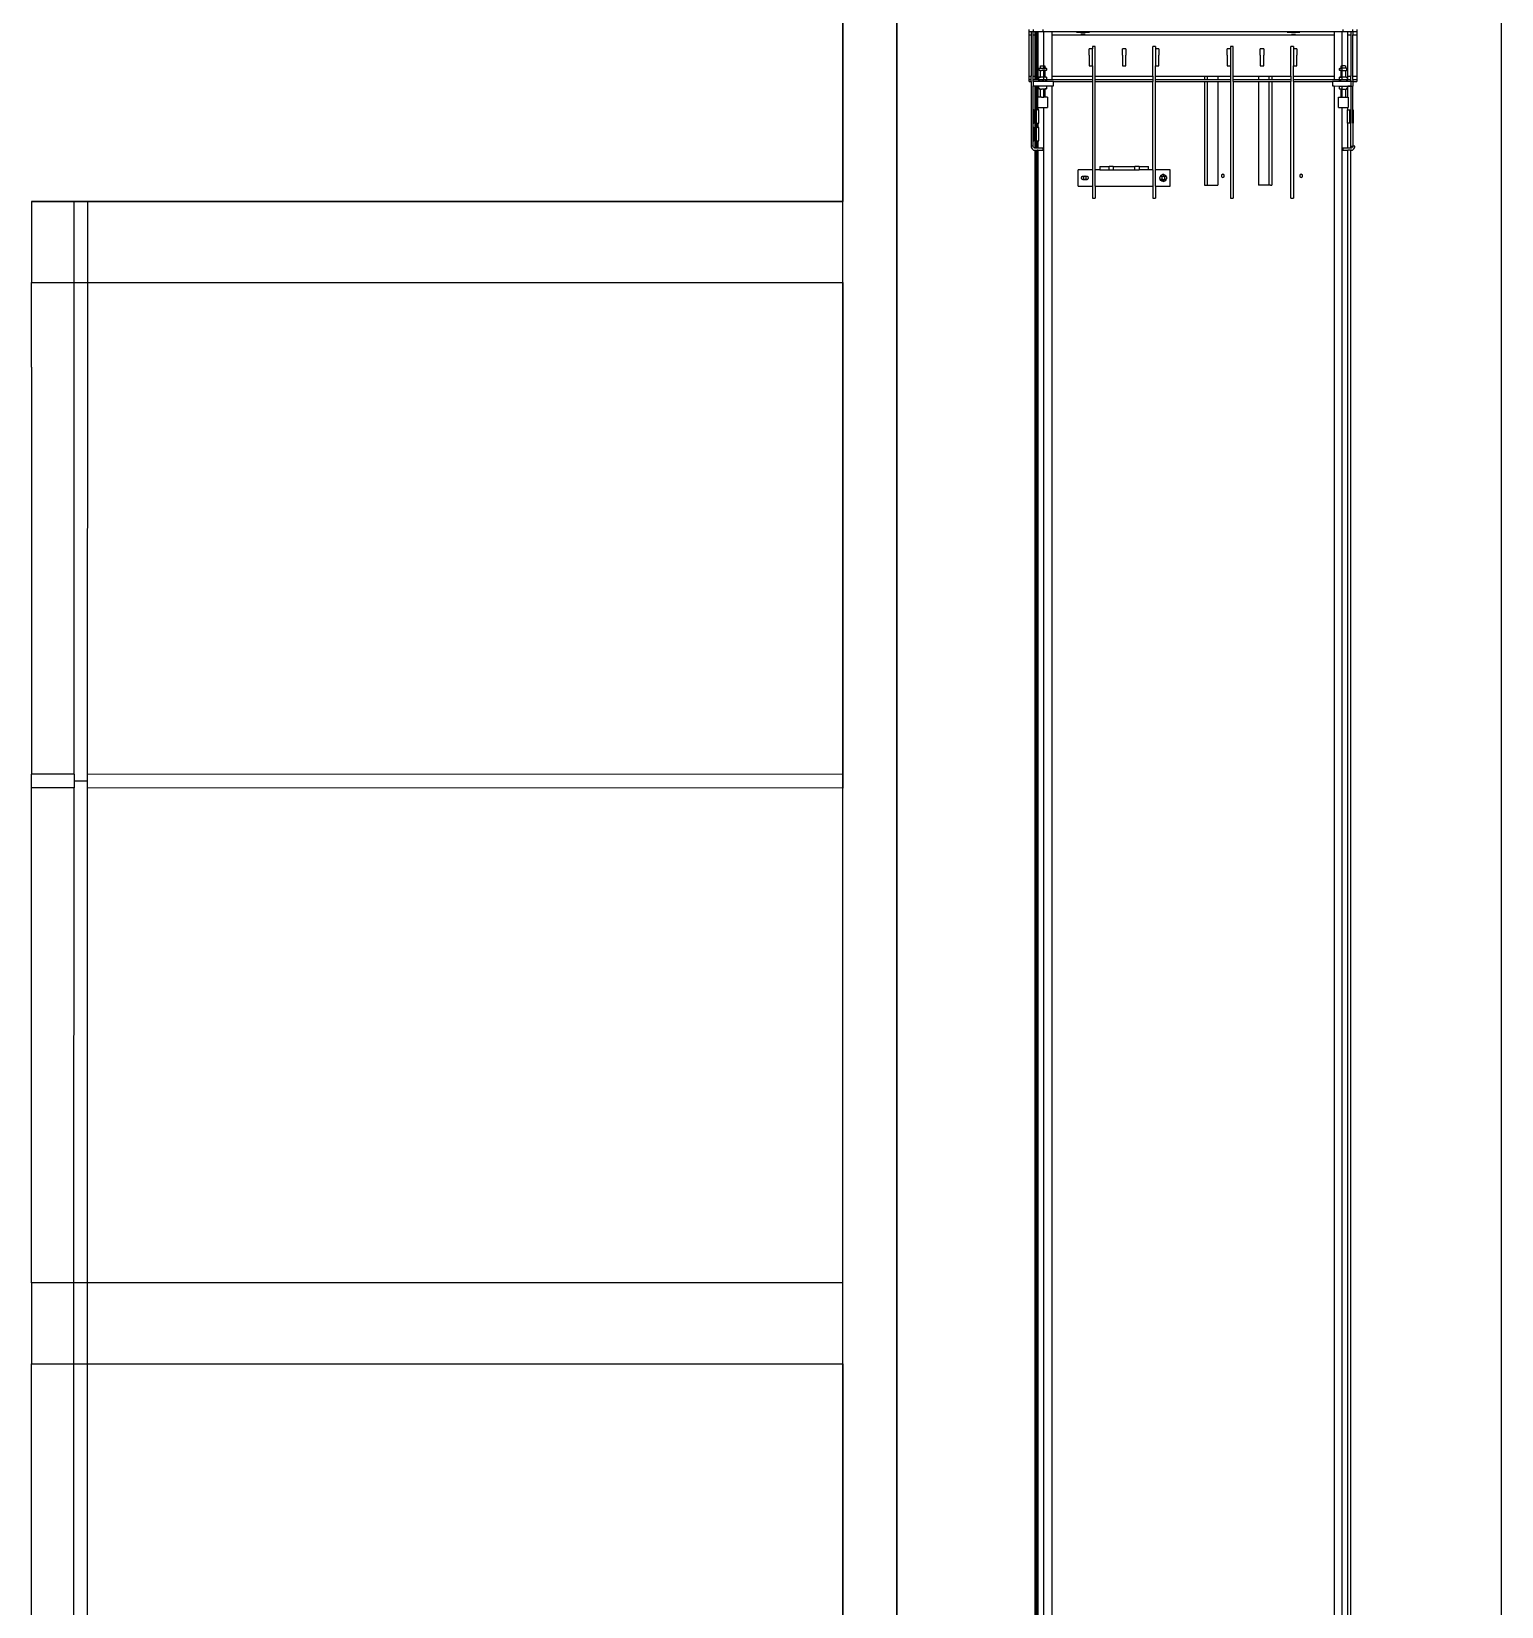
# Model space of a CAD drawing. Header units: millimetres. Extents: x 90964 to 877642, y 656808 to 1438307.
# Drawn here: x 828627 to 834062, y 1252829 to 1258655 of the extents above; entities that cross this region are included whole.
import ezdxf

# ---------------------------------------------------------------- set-up
doc = ezdxf.new("R2010")
doc.units = ezdxf.units.MM
doc.header["$LTSCALE"] = 300
doc.layers.add('ProfileEdges', color=7, linetype='Continuous')
doc.layers.add('SectionCutEdges', color=7, linetype='Continuous')

msp = doc.modelspace()

# ---------------------------------------------------------------- linework, layer by layer
at = {"color": 251}
for p, q in [((831827.1, 1179938.3), (831827.1, 1259469)), ((834062.1, 1179938.3), (834062.1, 1259469)), ((832315.6, 1258654.2), (832315.6, 1258662.2)), ((832315.6, 1258654.2), (832330.6, 1258654.2)), ((832315.6, 1258642.2), (832315.6, 1258654.2)), ((832338, 1258642.2), (832338, 1258654.2)), ((832342.3, 1258642.2), (832342.3, 1258654.2)), ((832345, 1258642.2), (832345, 1258654.2)), ((832349.3, 1258642.2), (832349.3, 1258654.2)), ((832367.6, 1258654.2), (832369.6, 1258654.2)), ((832369.6, 1258528.2), (832369.6, 1258654.2)), ((832369.6, 1258654.2), (832399.6, 1258654.2)), ((832399.6, 1258654.2), (833443.6, 1258654.2)), ((832399.6, 1258654.2), (832399.6, 1258642.2)), ((833443.6, 1258654.2), (833443.6, 1258642.2)), ((833443.6, 1258654.2), (833473.6, 1258654.2)), ((833473.6, 1258528.2), (833473.6, 1258654.2)), ((833473.6, 1258654.2), (833475.6, 1258654.2)), ((833494, 1258642.2), (833494, 1258654.2)), ((833505.6, 1258653.2), (833505.6, 1258654.2)), ((833512.6, 1258654.2), (833527.6, 1258654.2)), ((833527.6, 1258662.2), (833527.6, 1258654.2)), ((833527.6, 1258654.2), (833527.6, 1258642.2)), ((832315.6, 1258489.2), (832315.6, 1258642.2)), ((832315.6, 1258642.2), (832322.7, 1258642.2)), ((832330.6, 1258642.2), (832338, 1258642.2)), ((832338, 1258642.2), (832342.3, 1258642.2)), ((832338, 1258489.2), (832338, 1258642.2)), ((832342.3, 1258489.2), (832342.3, 1258642.2)), ((832343.6, 1258642.2), (832345, 1258642.2)), ((832345, 1258642.2), (832349.3, 1258642.2)), ((832345, 1258489.2), (832345, 1258642.2)), ((832349.3, 1258489.2), (832349.3, 1258642.2)), ((832399.6, 1258642.2), (833443.6, 1258642.2)), ((832399.6, 1258642.2), (832399.6, 1258489.2)), ((832491.3, 1258652.2), (832538.9, 1258652.2)), ((832522.9, 1258644.7), (832507.4, 1258644.7)), ((833269.3, 1258652.2), (833316.9, 1258652.2)), ((833285.4, 1258644.7), (833300.9, 1258644.7)), ((833443.6, 1258642.2), (833443.6, 1258489.2)), ((833494, 1258642.2), (833504.7, 1258642.2)), ((833494, 1258489.2), (833494, 1258642.2)), ((833512.6, 1258642.2), (833527.6, 1258642.2)), ((833527.6, 1258642.2), (833527.6, 1258489.2)), ((832315.6, 1258489.2), (832322.7, 1258489.2)), ((832315.6, 1258477.2), (832315.6, 1258489.2)), ((832330.6, 1258489.2), (832338, 1258489.2)), ((832338, 1258477.2), (832338, 1258489.2)), ((832338, 1258489.2), (832342.3, 1258489.2)), ((832342.3, 1258477.2), (832342.3, 1258489.2)), ((832343.6, 1258489.2), (832345, 1258489.2)), ((832345, 1258489.2), (832349.3, 1258489.2)), ((832345, 1258477.2), (832345, 1258489.2)), ((832349.3, 1258477.2), (832349.3, 1258489.2)), ((832351.8, 1258518.2), (832353.9, 1258519)), ((832351.8, 1258511.8), (832351.8, 1258518.2)), ((832355.8, 1258518.2), (832351.8, 1258518.2)), ((832353.9, 1258511), (832351.8, 1258511.8)), ((832355.8, 1258511.8), (832351.8, 1258511.8)), ((832351.8, 1258485.2), (832353.9, 1258486)), ((832351.8, 1258477.2), (832351.8, 1258485.2)), ((832355.8, 1258485.2), (832351.8, 1258485.2)), ((832353.9, 1258519), (832357.6, 1258519)), ((832357.6, 1258511), (832353.9, 1258511)), ((832353.9, 1258486), (832357.6, 1258486)), ((832357.6, 1258527.2), (832358.6, 1258528.2)), ((832357.6, 1258519), (832357.6, 1258527.2)), ((832357.6, 1258519), (832369.6, 1258519)), ((832357.6, 1258486), (832357.6, 1258511)), ((832357.6, 1258511), (832361.6, 1258511)), ((832361.6, 1258486), (832357.6, 1258486)), ((832358.6, 1258528.2), (832369.6, 1258528.2)), ((832369.6, 1258511), (832361.6, 1258511)), ((832369.6, 1258486), (832361.6, 1258486)), ((832365.6, 1258518.2), (832369.6, 1258518.2)), ((832365.6, 1258511.8), (832369.6, 1258511.8)), ((832369.6, 1258528.2), (832372.6, 1258528.2)), ((832369.6, 1258519), (832369.6, 1258528.2)), ((832369.6, 1258518.2), (832369.6, 1258519)), ((832373.6, 1258519), (832369.6, 1258519)), ((832369.6, 1258518.2), (832375.4, 1258518.2)), ((832369.6, 1258511), (832369.6, 1258511.8)), ((832369.6, 1258511.8), (832375.4, 1258511.8)), ((832369.6, 1258486), (832369.6, 1258511)), ((832369.6, 1258511), (832373.6, 1258511)), ((832369.6, 1258477.2), (832369.6, 1258486)), ((832373.6, 1258486), (832369.6, 1258486)), ((832372.6, 1258528.2), (832373.6, 1258527.2)), ((832373.6, 1258527.2), (832373.6, 1258519)), ((832377.4, 1258519), (832373.6, 1258519)), ((832373.6, 1258511), (832373.6, 1258486)), ((832377.4, 1258511), (832373.6, 1258511)), ((832377.4, 1258486), (832373.6, 1258486)), ((832379.5, 1258518.2), (832375.4, 1258518.2)), ((832375.4, 1258511.8), (832379.5, 1258511.8)), ((832379.5, 1258485.2), (832375.4, 1258485.2)), ((832377.4, 1258519), (832379.5, 1258518.2)), ((832379.5, 1258511.8), (832377.4, 1258511)), ((832377.4, 1258486), (832379.5, 1258485.2)), ((832379.5, 1258518.2), (832379.5, 1258511.8)), ((832379.5, 1258485.2), (832379.5, 1258477.2)), ((832399.6, 1258489.2), (832550.1, 1258489.2)), ((832399.6, 1258489.2), (832399.6, 1258477.2)), ((832560.1, 1258489.2), (832773.1, 1258489.2)), ((832783.1, 1258489.2), (832963.6, 1258489.2)), ((832963.6, 1258489.2), (832963.6, 1258477.2)), ((832963.6, 1258489.2), (832964, 1258489.2)), ((832964, 1258489.2), (832975.6, 1258489.2)), ((832975.6, 1258477.2), (832975.6, 1258489.2)), ((832975.6, 1258489.2), (833013.6, 1258489.2)), ((833013.6, 1258489.2), (833013.6, 1258477.2)), ((833013.6, 1258489.2), (833060.1, 1258489.2)), ((833070.1, 1258489.2), (833163.6, 1258489.2)), ((833163.6, 1258489.2), (833201.6, 1258489.2)), ((833163.6, 1258489.2), (833163.6, 1258477.2)), ((833201.6, 1258489.2), (833201.6, 1258477.2)), ((833201.6, 1258489.2), (833207.6, 1258489.2)), ((833207.6, 1258489.2), (833213.6, 1258489.2)), ((833213.6, 1258489.2), (833213.6, 1258477.2)), ((833213.6, 1258489.2), (833283.1, 1258489.2)), ((833293.1, 1258489.2), (833443.6, 1258489.2)), ((833443.6, 1258489.2), (833443.6, 1258477.2)), ((833463.8, 1258518.2), (833465.9, 1258519)), ((833463.8, 1258511.8), (833463.8, 1258518.2)), ((833463.8, 1258518.2), (833467.8, 1258518.2)), ((833465.9, 1258511), (833463.8, 1258511.8)), ((833463.8, 1258511.8), (833467.8, 1258511.8)), ((833463.8, 1258485.2), (833465.9, 1258486)), ((833463.8, 1258477.2), (833463.8, 1258485.2)), ((833467.8, 1258485.2), (833463.8, 1258485.2)), ((833465.9, 1258519), (833469.6, 1258519)), ((833469.6, 1258511), (833465.9, 1258511)), ((833465.9, 1258486), (833469.6, 1258486)), ((833469.6, 1258527.2), (833470.6, 1258528.2)), ((833469.6, 1258519), (833469.6, 1258527.2)), ((833473.6, 1258519), (833469.6, 1258519)), ((833469.6, 1258486), (833469.6, 1258511)), ((833469.6, 1258511), (833473.6, 1258511)), ((833473.6, 1258486), (833469.6, 1258486)), ((833470.6, 1258528.2), (833473.6, 1258528.2)), ((833473.6, 1258519), (833473.6, 1258528.2)), ((833484.6, 1258528.2), (833473.6, 1258528.2)), ((833473.6, 1258511), (833473.6, 1258519)), ((833485.6, 1258519), (833473.6, 1258519)), ((833473.6, 1258486), (833473.6, 1258511)), ((833473.6, 1258511), (833485.6, 1258511)), ((833473.6, 1258477.2), (833473.6, 1258486)), ((833485.6, 1258486), (833473.6, 1258486)), ((833484.6, 1258528.2), (833485.6, 1258527.2)), ((833485.6, 1258527.2), (833485.6, 1258519)), ((833489.4, 1258519), (833485.6, 1258519)), ((833485.6, 1258511), (833485.6, 1258486)), ((833485.6, 1258511), (833489.4, 1258511)), ((833489.4, 1258486), (833485.6, 1258486)), ((833487.4, 1258518.2), (833491.5, 1258518.2)), ((833491.5, 1258511.8), (833487.4, 1258511.8)), ((833487.4, 1258485.2), (833491.5, 1258485.2)), ((833489.4, 1258519), (833491.5, 1258518.2)), ((833491.5, 1258511.8), (833489.4, 1258511)), ((833489.4, 1258486), (833491.5, 1258485.2)), ((833491.5, 1258518.2), (833491.5, 1258511.8)), ((833491.5, 1258485.2), (833491.5, 1258477.2)), ((833494, 1258489.2), (833504.7, 1258489.2)), ((833494, 1258477.2), (833494, 1258489.2)), ((833512.6, 1258489.2), (833527.6, 1258489.2)), ((833527.6, 1258489.2), (833527.6, 1258477.2)), ((832315.6, 1258477.2), (832322.7, 1258477.2)), ((832315.6, 1258469.2), (832315.6, 1258477.2)), ((832315.6, 1258469.2), (832322.7, 1258469.2)), ((832330.6, 1258477.2), (832338, 1258477.2)), ((832338, 1258477.2), (832342.3, 1258477.2)), ((832338, 1258365.2), (832338, 1258453.2)), ((832342.3, 1258477.2), (832343, 1258477.2)), ((832342.3, 1258365.2), (832342.3, 1258453.2)), ((832343, 1258477.2), (832343.6, 1258477.2)), ((832343.6, 1258477.2), (832345, 1258477.2)), ((832345, 1258477.2), (832349.3, 1258477.2)), ((832345, 1258365.2), (832345, 1258453.2)), ((832349.3, 1258477.2), (832351.8, 1258477.2)), ((832349.3, 1258412.2), (832349.3, 1258453.2)), ((832351.8, 1258472), (832351.8, 1258477.2)), ((832351.8, 1258477.2), (832369.6, 1258477.2)), ((832353.9, 1258471.2), (832351.8, 1258472)), ((832355.8, 1258472), (832351.8, 1258472)), ((832351.8, 1258442.4), (832351.8, 1258453.2)), ((832353.9, 1258441.6), (832351.8, 1258442.4)), ((832355.8, 1258442.4), (832351.8, 1258442.4)), ((832357.6, 1258471.2), (832353.9, 1258471.2)), ((832357.6, 1258441.6), (832353.9, 1258441.6)), ((832357.6, 1258469.2), (832357.6, 1258471.2)), ((832357.6, 1258471.2), (832361.6, 1258471.2)), ((832357.6, 1258412.2), (832357.6, 1258441.6)), ((832357.6, 1258441.6), (832361.6, 1258441.6)), ((832369.6, 1258471.2), (832361.6, 1258471.2)), ((832369.6, 1258441.6), (832361.6, 1258441.6)), ((832365.6, 1258442.4), (832369.6, 1258442.4)), ((832369.6, 1258477.2), (832379.5, 1258477.2)), ((832369.6, 1258471.2), (832373.6, 1258471.2)), ((832369.6, 1258441.6), (832369.6, 1258442.4)), ((832369.6, 1258442.4), (832375.4, 1258442.4)), ((832369.6, 1258412.2), (832369.6, 1258441.6)), ((832369.6, 1258441.6), (832373.6, 1258441.6)), ((832373.6, 1258471.2), (832373.6, 1258469.2)), ((832377.4, 1258471.2), (832373.6, 1258471.2)), ((832373.6, 1258441.6), (832373.6, 1258412.2)), ((832377.4, 1258441.6), (832373.6, 1258441.6)), ((832379.5, 1258472), (832375.4, 1258472)), ((832379.5, 1258442.4), (832375.4, 1258442.4)), ((832379.5, 1258472), (832377.4, 1258471.2)), ((832379.5, 1258442.4), (832377.4, 1258441.6)), ((832379.5, 1258477.2), (832379.5, 1258472)), ((832379.5, 1258477.2), (832399.6, 1258477.2)), ((832379.5, 1258453.2), (832379.5, 1258442.4)), ((832399.6, 1258477.2), (832550.1, 1258477.2)), ((832399.6, 1258453.2), (832399.6, 1182661.5)), ((832405.6, 1258469.2), (832550.1, 1258469.2)), ((832560.1, 1258477.2), (832773.1, 1258477.2)), ((832560.1, 1258469.2), (832773.1, 1258469.2)), ((832783.1, 1258477.2), (832963.6, 1258477.2)), ((832783.1, 1258469.2), (832963.6, 1258469.2)), ((832963.6, 1258477.2), (832964, 1258477.2)), ((832963.6, 1258469.2), (832963.6, 1258086.2)), ((832963.6, 1258469.2), (832964, 1258469.2)), ((832964, 1258477.2), (832975.6, 1258477.2)), ((832964, 1258469.2), (832975.6, 1258469.2)), ((832975.6, 1258477.2), (833013.6, 1258477.2)), ((832975.6, 1258086.2), (832975.6, 1258469.2)), ((832975.6, 1258469.2), (833013.6, 1258469.2)), ((833013.6, 1258477.2), (833060.1, 1258477.2)), ((833013.6, 1258469.2), (833013.6, 1258086.2)), ((833013.6, 1258469.2), (833060.1, 1258469.2)), ((833070.1, 1258477.2), (833163.6, 1258477.2)), ((833070.1, 1258469.2), (833163.6, 1258469.2)), ((833163.6, 1258477.2), (833201.6, 1258477.2)), ((833163.6, 1258469.2), (833163.6, 1258086.2)), ((833163.6, 1258469.2), (833201.6, 1258469.2)), ((833201.6, 1258477.2), (833201.7, 1258477.2)), ((833201.6, 1258469.2), (833201.6, 1258086.2)), ((833201.6, 1258469.2), (833201.8, 1258469.2)), ((833201.7, 1258477.2), (833201.8, 1258477.2)), ((833201.8, 1258477.2), (833207.6, 1258477.2)), ((833201.8, 1258469.2), (833201.9, 1258469.2)), ((833201.9, 1258469.2), (833207.6, 1258469.2)), ((833207.6, 1258477.2), (833213.6, 1258477.2)), ((833207.6, 1258469.2), (833213.6, 1258469.2)), ((833213.6, 1258477.2), (833283.1, 1258477.2)), ((833213.6, 1258469.2), (833213.6, 1258086.2)), ((833213.6, 1258469.2), (833283.1, 1258469.2)), ((833293.1, 1258477.2), (833443.6, 1258477.2)), ((833293.1, 1258469.2), (833437.6, 1258469.2)), ((833437.6, 1258453.2), (833443.6, 1258453.2)), ((833443.6, 1258477.2), (833463.8, 1258477.2)), ((833443.6, 1258453.2), (833443.6, 1258453.2)), ((833443.6, 1258453.2), (833443.6, 1182636.3)), ((833463.8, 1258472), (833463.8, 1258477.2)), ((833463.8, 1258477.2), (833473.6, 1258477.2)), ((833465.9, 1258471.2), (833463.8, 1258472)), ((833463.8, 1258472), (833467.8, 1258472)), ((833463.8, 1258453), (833463.8, 1258453.2)), ((833463.8, 1258442.4), (833463.8, 1258453)), ((833465.9, 1258441.6), (833463.8, 1258442.4)), ((833463.8, 1258442.4), (833467.8, 1258442.4)), ((833469.6, 1258471.2), (833465.9, 1258471.2)), ((833469.6, 1258441.6), (833465.9, 1258441.6)), ((833469.6, 1258469.2), (833469.6, 1258471.2)), ((833469.6, 1258471.2), (833485.6, 1258471.2)), ((833469.6, 1258412.2), (833469.6, 1258441.6)), ((833469.6, 1258441.6), (833473.6, 1258441.6)), ((833473.6, 1258477.2), (833491.5, 1258477.2)), ((833473.6, 1258453), (833473.6, 1258453.2)), ((833473.6, 1258441.6), (833473.6, 1258453)), ((833473.6, 1258412.2), (833473.6, 1258441.6)), ((833473.6, 1258441.6), (833485.6, 1258441.6)), ((833485.6, 1258471.2), (833485.6, 1258469.2)), ((833485.6, 1258471.2), (833489.4, 1258471.2)), ((833485.6, 1258441.6), (833485.6, 1258412.2)), ((833485.6, 1258441.6), (833489.4, 1258441.6)), ((833491.5, 1258472), (833487.4, 1258472)), ((833491.5, 1258442.4), (833487.4, 1258442.4)), ((833491.5, 1258472), (833489.4, 1258471.2)), ((833491.5, 1258442.4), (833489.4, 1258441.6)), ((833491.5, 1258477.2), (833491.5, 1258472)), ((833491.5, 1258477.2), (833494, 1258477.2)), ((833491.5, 1258453.2), (833491.5, 1258452.9)), ((833491.5, 1258452.9), (833491.5, 1258442.4)), ((833494, 1258477.2), (833504.7, 1258477.2)), ((833494, 1258452.8), (833494, 1258453.2)), ((833494, 1258412.2), (833494, 1258452.8)), ((833512.6, 1258477.2), (833527.6, 1258477.2)), ((833512.6, 1258469.2), (833527.6, 1258469.2)), ((833527.6, 1258477.2), (833527.6, 1258469.2)), ((832332.8, 1258365.2), (832330.6, 1258365.2)), ((832332.8, 1258315.2), (832332.8, 1258365.2)), ((832332.8, 1258365.2), (832338, 1258365.2)), ((832338, 1258315.2), (832338, 1258365.2)), ((832338.8, 1258365.2), (832338, 1258365.2)), ((832338.8, 1258365.2), (832338.8, 1258315.2)), ((832338.8, 1258365.2), (832341.3, 1258365.2)), ((832349.3, 1258412.2), (832348.1, 1258412.2)), ((832348.1, 1258374.2), (832348.1, 1258412.2)), ((832348.1, 1258374.2), (832349.3, 1258374.2)), ((832357.6, 1258412.2), (832349.3, 1258412.2)), ((832349.3, 1258365.2), (832349.3, 1258374.2)), ((832349.3, 1258374.2), (832369.6, 1258374.2)), ((832361.6, 1258412.2), (832357.6, 1258412.2)), ((832361.6, 1258412.2), (832369.6, 1258412.2)), ((832373.6, 1258412.2), (832369.6, 1258412.2)), ((832369.6, 1258374.2), (832383.1, 1258374.2)), ((832369.6, 1182617.6), (832369.6, 1258374.2)), ((832383.1, 1258412.2), (832373.6, 1258412.2)), ((832383.1, 1258412.2), (832383.1, 1258374.2)), ((833460.1, 1258412.2), (833469.6, 1258412.2)), ((833460.1, 1258374.2), (833460.1, 1258412.2)), ((833460.1, 1258374.2), (833473.6, 1258374.2)), ((833469.6, 1258412.2), (833473.6, 1258412.2)), ((833473.6, 1258412.2), (833485.6, 1258412.2)), ((833473.6, 1258374.2), (833494, 1258374.2)), ((833473.6, 1182592.4), (833473.6, 1258374.2)), ((833485.6, 1258412.2), (833494, 1258412.2)), ((833494, 1258412.2), (833495.1, 1258412.2)), ((833494, 1258365.2), (833494, 1258374.2)), ((833494, 1258374.2), (833495.1, 1258374.2)), ((833495.1, 1258412.2), (833495.1, 1258374.2)), ((833502, 1258365.2), (833504.4, 1258365.2)), ((833504.4, 1258365.2), (833504.7, 1258365.2)), ((833504.4, 1258365.2), (833504.4, 1258315.2)), ((833512.6, 1258365.2), (833513.4, 1258365.2)), ((833513.4, 1258365.2), (833513.4, 1258315.2)), ((832330.6, 1258315.2), (832332.8, 1258315.2)), ((832338, 1258315.2), (832332.8, 1258315.2)), ((832338, 1258300.2), (832338, 1258315.2)), ((832338.8, 1258315.2), (832338, 1258315.2)), ((832341.3, 1258315.2), (832338.8, 1258315.2)), ((832342.3, 1258300.2), (832342.3, 1258315.2)), ((832345, 1258300.2), (832345, 1258315.2)), ((832349.3, 1258300.2), (832349.3, 1258315.2)), ((833494, 1258223.2), (833494, 1258315.2)), ((833504.4, 1258315.2), (833502, 1258315.2)), ((833504.7, 1258315.2), (833504.4, 1258315.2)), ((833512.6, 1258315.2), (833513.4, 1258315.2)), ((832332.8, 1258300.2), (832330.6, 1258300.2)), ((832330.6, 1258250.2), (832332.8, 1258250.2)), ((832332.8, 1258250.2), (832332.8, 1258300.2)), ((832332.8, 1258300.2), (832338, 1258300.2)), ((832338, 1258250.2), (832332.8, 1258250.2)), ((832338, 1258250.2), (832338, 1258300.2)), ((832338.8, 1258300.2), (832338, 1258300.2)), ((832338, 1258223.3), (832338, 1258250.2)), ((832338.8, 1258250.2), (832338, 1258250.2)), ((832338.8, 1258300.2), (832338.8, 1258250.2)), ((832338.8, 1258300.2), (832341.3, 1258300.2)), ((832341.3, 1258250.2), (832338.8, 1258250.2)), ((832342.3, 1258223.2), (832342.3, 1258250.2)), ((832345, 1258223.2), (832345, 1258250.2)), ((832349.3, 1258223.2), (832349.3, 1258250.2)), ((832338, 1181026.5), (832338, 1258215.2)), ((832342.3, 1181026.5), (832342.3, 1258215.2)), ((832345, 1181026.5), (832345, 1258215.2)), ((832349.3, 1181026.5), (832349.3, 1258215.2)), ((833494, 1181026.5), (833494, 1258215.2)), ((833505.6, 1258223.3), (833505.6, 1258231.2)), ((833505.6, 1181026.5), (833505.6, 1258215.2)), ((832496.6, 1258083.2), (832496.6, 1258143.2)), ((832550.1, 1258143.2), (832496.6, 1258143.2)), ((832576.6, 1258143.2), (832560.1, 1258143.2)), ((832626.9, 1258155.2), (832611.3, 1258155.2)), ((832611.3, 1258143.2), (832626.9, 1258143.2)), ((832721.9, 1258155.2), (832706.3, 1258155.2)), ((832706.3, 1258143.2), (832721.9, 1258143.2)), ((832773.1, 1258143.2), (832756.6, 1258143.2)), ((832836.6, 1258143.2), (832783.1, 1258143.2)), ((832836.6, 1258083.2), (832836.6, 1258143.2)), ((832496.6, 1258083.2), (832550.1, 1258083.2)), ((832509.4, 1258115), (832509.1, 1258113.2)), ((832509.4, 1258111.5), (832509.1, 1258113.2)), ((832509.4, 1258115), (832510, 1258116.6)), ((832510, 1258109.8), (832509.4, 1258111.5)), ((832510, 1258116.6), (832511.1, 1258118)), ((832511.1, 1258108.4), (832510, 1258109.8)), ((832511.1, 1258118), (832512.5, 1258119.1)), ((832512.5, 1258107.4), (832511.1, 1258108.4)), ((832512.5, 1258119.1), (832514.1, 1258119.7)), ((832514.1, 1258106.7), (832512.5, 1258107.4)), ((832514.1, 1258119.7), (832515.9, 1258120)), ((832515.9, 1258106.5), (832514.1, 1258106.7)), ((832515.9, 1258120), (832527.4, 1258120)), ((832527.4, 1258106.5), (832515.9, 1258106.5)), ((832527.4, 1258120), (832529.1, 1258119.7)), ((832529.1, 1258106.7), (832527.4, 1258106.5)), ((832529.1, 1258119.7), (832530.7, 1258119.1)), ((832530.7, 1258107.4), (832529.1, 1258106.7)), ((832530.7, 1258119.1), (832532.1, 1258118)), ((832530.7, 1258107.4), (832532.1, 1258108.4)), ((832532.1, 1258118), (832533.2, 1258116.6)), ((832533.2, 1258109.8), (832532.1, 1258108.4)), ((832533.2, 1258116.6), (832533.9, 1258115)), ((832533.9, 1258111.5), (832533.2, 1258109.8)), ((832533.9, 1258115), (832534.1, 1258113.2)), ((832534.1, 1258113.2), (832533.9, 1258111.5)), ((832560.1, 1258083.2), (832773.1, 1258083.2)), ((832783.1, 1258083.2), (832836.6, 1258083.2)), ((832802.1, 1258122.7), (832798.1, 1258113.2)), ((832798.1, 1258113.2), (832800.1, 1258108.4)), ((832799.1, 1258113.2), (832799.4, 1258115)), ((832799.4, 1258111.5), (832799.1, 1258113.2)), ((832799.4, 1258115), (832800, 1258116.6)), ((832800, 1258109.8), (832799.4, 1258111.5)), ((832800, 1258116.6), (832801.1, 1258118)), ((832801.1, 1258108.4), (832800, 1258109.8)), ((832800.6, 1258107.4), (832800.1, 1258108.4)), ((832802.1, 1258103.7), (832800.6, 1258107.4)), ((832801.1, 1258118), (832802.5, 1258119.1)), ((832801.1, 1258108.4), (832802.5, 1258107.4)), ((832811.6, 1258126.7), (832802.1, 1258122.7)), ((832806.9, 1258101.7), (832802.1, 1258103.7)), ((832802.5, 1258119.1), (832804.1, 1258119.7)), ((832804.1, 1258106.7), (832802.5, 1258107.4)), ((832804.1, 1258119.7), (832805.9, 1258120)), ((832805.9, 1258106.5), (832804.1, 1258106.7)), ((832805.9, 1258120), (832811.6, 1258120)), ((832811.6, 1258106.5), (832805.9, 1258106.5)), ((832809.2, 1258100.7), (832806.9, 1258101.7)), ((832811.6, 1258099.7), (832809.2, 1258100.7)), ((832811.6, 1258126.7), (832814, 1258125.7)), ((832811.6, 1258126.7), (832811.6, 1258120)), ((832811.6, 1258120), (832811.6, 1258119.2)), ((832811.6, 1258120), (832817.4, 1258120)), ((832811.6, 1258107.2), (832811.6, 1258106.5)), ((832811.6, 1258106.5), (832811.6, 1258099.7)), ((832817.4, 1258106.5), (832811.6, 1258106.5)), ((832811.6, 1258099.7), (832821.2, 1258103.7)), ((832814, 1258125.7), (832816.4, 1258124.7)), ((832816.4, 1258124.7), (832821.2, 1258122.7)), ((832817.4, 1258120), (832819.1, 1258119.7)), ((832819.1, 1258106.7), (832817.4, 1258106.5)), ((832819.1, 1258119.7), (832820.7, 1258119.1)), ((832820.7, 1258107.4), (832819.1, 1258106.7)), ((832820.7, 1258119.1), (832822.1, 1258118)), ((832822.1, 1258108.4), (832820.7, 1258107.4)), ((832825.1, 1258113.2), (832821.2, 1258122.7)), ((832821.2, 1258103.7), (832825.1, 1258113.2)), ((832822.1, 1258118), (832823.2, 1258116.6)), ((832823.2, 1258109.8), (832822.1, 1258108.4)), ((832823.2, 1258116.6), (832823.9, 1258115)), ((832823.9, 1258111.5), (832823.2, 1258109.8)), ((832823.9, 1258115), (832824.1, 1258113.2)), ((832824.1, 1258113.2), (832823.9, 1258111.5)), ((832964, 1258086.2), (832963.6, 1258086.2)), ((832964, 1258086.2), (832975.6, 1258086.2)), ((832975.6, 1258086.2), (833013.6, 1258086.2)), ((833201.6, 1258086.2), (833163.6, 1258086.2)), ((833204.7, 1258086.2), (833201.6, 1258086.2)), ((833207.6, 1258086.2), (833204.7, 1258086.2)), ((833207.6, 1258086.2), (833213.6, 1258086.2)), ((828785.2, 1257726.5), (828785.3, 1258026.5)), ((828835.2, 1257726.5), (828835.3, 1258026.5)), ((828784.6, 1255907.2), (828785.2, 1257726.5)), ((828834.6, 1255907.2), (828835.2, 1257726.5)), ((828784.6, 1255907.2), (828627.2, 1255907.3)), ((828784.6, 1255857.2), (828627.2, 1255857.3)), ((828784, 1254026.5), (828784.6, 1255857.2)), ((828784.6, 1255907.2), (828784.6, 1255882.2)), ((828834.6, 1255882.2), (828784.6, 1255882.2)), ((828784.6, 1255882.2), (828784.6, 1255857.2)), ((828834, 1254026.5), (828834.6, 1255857.2)), ((831627.1, 1255906.3), (828834.6, 1255907.2)), ((828834.6, 1255882.2), (828834.6, 1255907.2)), ((828834.6, 1255857.2), (828834.6, 1255882.2)), ((831627.1, 1255856.3), (828834.6, 1255857.2)), ((828783.9, 1253726.5), (828784, 1254026.5)), ((828833.9, 1253726.5), (828834, 1254026.5)), ((828783.3, 1251907.2), (828783.9, 1253726.5)), ((828833.3, 1251907.2), (828833.9, 1253726.5))]:
    msp.add_line(p, q, dxfattribs=at)
at = {"layer": 'ProfileEdges'}
for points in [[(831627.1, 1259226.5), (831827.1, 1259226.5), (831827.1, 1181026.5), (831627.1, 1181026.5)], [(831627.1, 1258026.5), (828627.2, 1258026.5), (828627.2, 1257726.5), (831627.1, 1257726.5)], [(831627.1, 1254026.5), (828627.2, 1254026.5), (828627.2, 1253726.5), (831627.1, 1253726.5)]]:
    msp.add_lwpolyline(points, close=True, dxfattribs=at)
at = {"layer": 'SectionCutEdges', "color": 251}
for p, q in [((831627.1, 1259226.5), (831627.1, 1258649.2)), ((831827.1, 1259226.5), (831827.1, 1254026.5)), ((832330.6, 1258662.2), (832330.6, 1258654.2)), ((832330.6, 1258654.2), (832338, 1258654.2)), ((832338, 1258654.2), (832342.3, 1258654.2)), ((832342.3, 1258654.2), (832343, 1258654.2)), ((832343, 1258654.2), (832343.6, 1258654.2)), ((832343.6, 1258654.2), (832345, 1258654.2)), ((832345, 1258654.2), (832349.3, 1258654.2)), ((832349.3, 1258654.2), (832367.6, 1258654.2)), ((832367.6, 1258654.2), (832367.6, 1258662.2)), ((833475.6, 1258662.2), (833475.6, 1258654.2)), ((833475.6, 1258654.2), (833494, 1258654.2)), ((833494, 1258654.2), (833505.6, 1258654.2)), ((833505.6, 1258654.2), (833512.6, 1258654.2)), ((833512.6, 1258654.2), (833512.6, 1258662.2)), ((831627.1, 1258649.2), (831627.1, 1258026.5)), ((832330.6, 1258653.2), (832322.7, 1258653.2)), ((832322.7, 1258653.2), (832322.7, 1258642.2)), ((832322.7, 1258642.2), (832322.7, 1258489.2)), ((832330.6, 1258642.2), (832330.6, 1258653.2)), ((832330.6, 1258489.2), (832330.6, 1258642.2)), ((832560.1, 1258599.2), (832550.1, 1258599.2)), ((832550.1, 1258599.2), (832550.1, 1258590.5)), ((832560.1, 1258489.2), (832560.1, 1258599.2)), ((832783.1, 1258599.2), (832773.1, 1258599.2)), ((832773.1, 1258489.2), (832773.1, 1258599.2)), ((832783.1, 1258599.2), (832783.1, 1258590.5)), ((833070.1, 1258599.2), (833060.1, 1258599.2)), ((833060.1, 1258599.2), (833060.1, 1258590.5)), ((833070.1, 1258489.2), (833070.1, 1258599.2)), ((833293.1, 1258599.2), (833283.1, 1258599.2)), ((833283.1, 1258489.2), (833283.1, 1258599.2)), ((833293.1, 1258599.2), (833293.1, 1258590.5)), ((833505.6, 1258653.2), (833504.7, 1258653.2)), ((833504.7, 1258653.2), (833504.7, 1258642.2)), ((833504.7, 1258642.2), (833504.7, 1258489.2)), ((833512.6, 1258653.2), (833505.6, 1258653.2)), ((833512.6, 1258653.2), (833512.6, 1258642.2)), ((833512.6, 1258489.2), (833512.6, 1258642.2)), ((832550.1, 1258590.5), (832538.1, 1258590.5)), ((832538.1, 1258567.2), (832538.1, 1258590.5)), ((832538.1, 1258567.2), (832538.1, 1258527.2)), ((832550.1, 1258527.2), (832550.1, 1258590.5)), ((832672.9, 1258590.5), (832660.9, 1258590.5)), ((832660.9, 1258567.2), (832660.9, 1258590.5)), ((832660.9, 1258567.2), (832660.9, 1258527.2)), ((832672.9, 1258590.5), (832672.9, 1258567.2)), ((832672.9, 1258527.2), (832672.9, 1258567.2)), ((832783.1, 1258590.5), (832783.1, 1258527.2)), ((832795.1, 1258590.5), (832783.1, 1258590.5)), ((832795.1, 1258590.5), (832795.1, 1258567.2)), ((832795.1, 1258527.2), (832795.1, 1258567.2)), ((833060.1, 1258590.5), (833048.1, 1258590.5)), ((833048.1, 1258567.2), (833048.1, 1258590.5)), ((833048.1, 1258567.2), (833048.1, 1258527.2)), ((833060.1, 1258590.5), (833060.1, 1258527.2)), ((833183.4, 1258590.5), (833169.9, 1258590.5)), ((833169.9, 1258567.2), (833169.9, 1258590.5)), ((833169.9, 1258567.2), (833169.9, 1258527.2)), ((833183.4, 1258590.5), (833183.4, 1258567.2)), ((833183.4, 1258527.2), (833183.4, 1258567.2)), ((833293.1, 1258590.5), (833293.1, 1258527.2)), ((833305.1, 1258590.5), (833293.1, 1258590.5)), ((833305.1, 1258590.5), (833305.1, 1258567.2)), ((833305.1, 1258527.2), (833305.1, 1258567.2)), ((832322.7, 1258477.2), (832322.7, 1258489.2)), ((832330.6, 1258477.2), (832330.6, 1258489.2)), ((832538.1, 1258527.2), (832550.1, 1258527.2)), ((832550.1, 1258527.2), (832550.1, 1258489.2)), ((832550.1, 1258489.2), (832550.1, 1258477.2)), ((832560.1, 1258477.2), (832560.1, 1258489.2)), ((832660.9, 1258527.2), (832672.9, 1258527.2)), ((832773.1, 1258489.2), (832773.1, 1258477.2)), ((832783.1, 1258527.2), (832795.1, 1258527.2)), ((832783.1, 1258489.2), (832783.1, 1258527.2)), ((832783.1, 1258477.2), (832783.1, 1258489.2)), ((833048.1, 1258527.2), (833060.1, 1258527.2)), ((833060.1, 1258527.2), (833060.1, 1258489.2)), ((833060.1, 1258489.2), (833060.1, 1258477.2)), ((833070.1, 1258477.2), (833070.1, 1258489.2)), ((833169.9, 1258527.2), (833183.4, 1258527.2)), ((833283.1, 1258489.2), (833283.1, 1258477.2)), ((833293.1, 1258527.2), (833305.1, 1258527.2)), ((833293.1, 1258489.2), (833293.1, 1258527.2)), ((833293.1, 1258477.2), (833293.1, 1258489.2)), ((833504.7, 1258477.2), (833504.7, 1258489.2)), ((833512.6, 1258477.2), (833512.6, 1258489.2)), ((832322.7, 1258469.2), (832322.7, 1258477.2)), ((832322.7, 1258469.2), (832322.7, 1258231.2)), ((832330.6, 1258469.2), (832330.6, 1258477.2)), ((832330.6, 1258469.2), (832330.6, 1258453.2)), ((832357.6, 1258469.2), (832330.6, 1258469.2)), ((832330.6, 1258453.2), (832338, 1258453.2)), ((832330.6, 1258365.2), (832330.6, 1258453.2)), ((832338, 1258453.2), (832342.3, 1258453.2)), ((832342.3, 1258453.2), (832343, 1258453.2)), ((832343, 1258453.2), (832343.6, 1258453.2)), ((832343.6, 1258453.2), (832345, 1258453.2)), ((832345, 1258453.2), (832349.3, 1258453.2)), ((832349.3, 1258453.2), (832351.8, 1258453.2)), ((832351.8, 1258453.2), (832365.6, 1258453.2)), ((832361.6, 1258469.2), (832357.6, 1258469.2)), ((832369.6, 1258469.2), (832361.6, 1258469.2)), ((832365.6, 1258453.2), (832375.4, 1258453.2)), ((832373.6, 1258469.2), (832369.6, 1258469.2)), ((832405.6, 1258469.2), (832373.6, 1258469.2)), ((832375.4, 1258453.2), (832379.5, 1258453.2)), ((832379.5, 1258453.2), (832399.6, 1258453.2)), ((832399.6, 1258453.2), (832405.6, 1258453.2)), ((832405.6, 1258453.2), (832405.6, 1258469.2)), ((832550.1, 1258477.2), (832550.1, 1258469.2)), ((832550.1, 1258469.2), (832550.1, 1258143.2)), ((832560.1, 1258469.2), (832560.1, 1258477.2)), ((832560.1, 1258143.2), (832560.1, 1258469.2)), ((832773.1, 1258477.2), (832773.1, 1258469.2)), ((832773.1, 1258143.2), (832773.1, 1258469.2)), ((832783.1, 1258469.2), (832783.1, 1258477.2)), ((832783.1, 1258143.2), (832783.1, 1258469.2)), ((833060.1, 1258477.2), (833060.1, 1258469.2)), ((833060.1, 1258469.2), (833060.1, 1258038.2)), ((833070.1, 1258469.2), (833070.1, 1258477.2)), ((833070.1, 1258469.2), (833070.1, 1258038.2)), ((833283.1, 1258477.2), (833283.1, 1258469.2)), ((833283.1, 1258038.2), (833283.1, 1258469.2)), ((833293.1, 1258469.2), (833293.1, 1258477.2)), ((833293.1, 1258469.2), (833293.1, 1258038.2)), ((833437.6, 1258469.2), (833437.6, 1258453.2)), ((833469.6, 1258469.2), (833437.6, 1258469.2)), ((833437.6, 1258453.2), (833443.6, 1258453.2)), ((833443.6, 1258453.2), (833463.8, 1258453)), ((833463.8, 1258453), (833467.8, 1258453)), ((833467.8, 1258453), (833473.6, 1258453)), ((833485.6, 1258469.2), (833469.6, 1258469.2)), ((833473.6, 1258453), (833487.4, 1258452.9)), ((833504.7, 1258469.2), (833485.6, 1258469.2)), ((833487.4, 1258452.9), (833491.5, 1258452.9)), ((833491.5, 1258452.9), (833494, 1258452.8)), ((833494, 1258453.2), (833504.7, 1258453.2)), ((833494, 1258452.8), (833504.7, 1258452.8)), ((833504.7, 1258469.2), (833504.7, 1258477.2)), ((833512.6, 1258469.2), (833504.7, 1258469.2)), ((833504.7, 1258469.2), (833504.7, 1258453.2)), ((833504.7, 1258453.2), (833504.7, 1258452.8)), ((833504.7, 1258452.8), (833512.6, 1258452.7)), ((833504.7, 1258452.8), (833504.7, 1258365.2)), ((833512.6, 1258477.2), (833512.6, 1258469.2)), ((833512.6, 1258469.2), (833512.6, 1258452.7)), ((833512.6, 1258365.2), (833512.6, 1258452.7)), ((832330.6, 1258315.2), (832330.6, 1258365.2)), ((832341.3, 1258365.2), (832341.3, 1258315.2)), ((832342.3, 1258365.2), (832341.3, 1258365.2)), ((832343, 1258365.2), (832342.3, 1258365.2)), ((832343.6, 1258365.2), (832343, 1258365.2)), ((832343.6, 1258365.2), (832345, 1258365.2)), ((832349.3, 1258365.2), (832345, 1258365.2)), ((832351.3, 1258365.2), (832349.3, 1258365.2)), ((832351.3, 1258315.2), (832351.3, 1258365.2)), ((833494, 1258365.2), (833492, 1258365.2)), ((833492, 1258365.2), (833492, 1258315.2)), ((833494, 1258365.2), (833502, 1258365.2)), ((833502, 1258315.2), (833502, 1258365.2)), ((833504.7, 1258365.2), (833504.7, 1258315.2)), ((833512.6, 1258315.2), (833512.6, 1258365.2)), ((832330.6, 1258300.2), (832330.6, 1258315.2)), ((832342.3, 1258315.2), (832341.3, 1258315.2)), ((832342.3, 1258315.2), (832343, 1258315.2)), ((832343, 1258315.2), (832343.6, 1258315.2)), ((832343.6, 1258315.2), (832345, 1258315.2)), ((832345, 1258315.2), (832349.3, 1258315.2)), ((832349.3, 1258315.2), (832351.3, 1258315.2)), ((833492, 1258315.2), (833494, 1258315.2)), ((833502, 1258315.2), (833494, 1258315.2)), ((833504.7, 1258231.2), (833504.7, 1258315.2)), ((833512.6, 1258315.2), (833512.6, 1258231.2)), ((832330.6, 1258250.2), (832330.6, 1258300.2)), ((832330.6, 1258231.2), (832330.6, 1258250.2)), ((832341.3, 1258300.2), (832341.3, 1258250.2)), ((832342.3, 1258300.2), (832341.3, 1258300.2)), ((832342.3, 1258250.2), (832341.3, 1258250.2)), ((832343, 1258300.2), (832342.3, 1258300.2)), ((832342.3, 1258250.2), (832343, 1258250.2)), ((832343.6, 1258300.2), (832343, 1258300.2)), ((832343, 1258250.2), (832343.6, 1258250.2)), ((832343.6, 1258300.2), (832345, 1258300.2)), ((832343.6, 1258250.2), (832345, 1258250.2)), ((832349.3, 1258300.2), (832345, 1258300.2)), ((832345, 1258250.2), (832349.3, 1258250.2)), ((832351.3, 1258300.2), (832349.3, 1258300.2)), ((832349.3, 1258250.2), (832351.3, 1258250.2)), ((832351.3, 1258250.2), (832351.3, 1258300.2)), ((832322.7, 1258231.2), (832323.2, 1258227.5)), ((832330.6, 1258231.2), (832322.7, 1258231.2)), ((832323.2, 1258227.5), (832324.5, 1258224.1)), ((832324.5, 1258224.1), (832326.5, 1258221)), ((832326.5, 1258221), (832329.1, 1258218.4)), ((832329.1, 1258218.4), (832332.3, 1258216.4)), ((832330.9, 1258229.1), (832330.6, 1258231.2)), ((832331.7, 1258227.2), (832330.9, 1258229.1)), ((832333, 1258225.6), (832331.7, 1258227.2)), ((832332.3, 1258216.4), (832335.8, 1258215.2)), ((832334.6, 1258224.3), (832333, 1258225.6)), ((832336.6, 1258223.5), (832334.6, 1258224.3)), ((832335.8, 1258215.2), (832338, 1258215.2)), ((832338, 1258223.3), (832336.6, 1258223.5)), ((832338.6, 1258223.2), (832338, 1258223.3)), ((832338, 1258215.2), (832342.3, 1258215.2)), ((832342.3, 1258223.2), (832338.6, 1258223.2)), ((832343, 1258223.2), (832342.3, 1258223.2)), ((832342.3, 1258215.2), (832343, 1258215.2)), ((832343.6, 1258223.2), (832343, 1258223.2)), ((832343, 1258215.2), (832343.6, 1258215.2)), ((832345, 1258223.2), (832343.6, 1258223.2)), ((832343.6, 1258215.2), (832345, 1258215.2)), ((832349.3, 1258223.2), (832345, 1258223.2)), ((832349.3, 1258215.2), (832345, 1258215.2)), ((832367.6, 1258223.2), (832349.3, 1258223.2)), ((832349.3, 1258215.2), (832367.6, 1258215.2)), ((832367.6, 1258215.2), (832367.6, 1258223.2)), ((833475.6, 1258223.2), (833475.6, 1258215.2)), ((833494, 1258223.2), (833475.6, 1258223.2)), ((833475.6, 1258215.2), (833494, 1258215.2)), ((833504.6, 1258223.2), (833494, 1258223.2)), ((833505.6, 1258215.2), (833494, 1258215.2)), ((833505.6, 1258223.3), (833504.6, 1258223.2)), ((833504.7, 1258231.2), (833505.6, 1258231.2)), ((833505.6, 1258231.2), (833512.6, 1258231.2)), ((833506.7, 1258223.5), (833505.6, 1258223.3)), ((833507.5, 1258215.2), (833505.6, 1258215.2)), ((833508.6, 1258224.3), (833506.7, 1258223.5)), ((833507.5, 1258215.2), (833511, 1258216.4)), ((833510.3, 1258225.6), (833508.6, 1258224.3)), ((833511.5, 1258227.2), (833510.3, 1258225.6)), ((833511, 1258216.4), (833514.1, 1258218.4)), ((833512.3, 1258229.1), (833511.5, 1258227.2)), ((833512.6, 1258231.2), (833512.3, 1258229.1)), ((833520.5, 1258231.2), (833512.6, 1258231.2)), ((833514.1, 1258218.4), (833516.7, 1258221)), ((833516.7, 1258221), (833518.7, 1258224.1)), ((833518.7, 1258224.1), (833520, 1258227.5)), ((833520, 1258227.5), (833520.5, 1258231.2)), ((832550.1, 1258143.2), (832550.1, 1258108.4)), ((832560.1, 1258108.4), (832560.1, 1258143.2)), ((832576.6, 1258155.2), (832576.6, 1258143.2)), ((832576.6, 1258155.2), (832611.3, 1258155.2)), ((832576.6, 1258143.2), (832610.1, 1258143.2)), ((832610.1, 1258143.2), (832611.3, 1258143.2)), ((832611.3, 1258143.2), (832611.3, 1258155.2)), ((832626.9, 1258155.2), (832626.9, 1258143.2)), ((832626.9, 1258155.2), (832706.3, 1258155.2)), ((832626.9, 1258143.2), (832628.1, 1258143.2)), ((832628.1, 1258143.2), (832705.1, 1258143.2)), ((832705.1, 1258143.2), (832706.3, 1258143.2)), ((832706.3, 1258143.2), (832706.3, 1258155.2)), ((832721.9, 1258155.2), (832721.9, 1258143.2)), ((832721.9, 1258155.2), (832756.6, 1258155.2)), ((832721.9, 1258143.2), (832723.1, 1258143.2)), ((832756.6, 1258143.2), (832723.1, 1258143.2)), ((832756.6, 1258143.2), (832756.6, 1258155.2)), ((832773.1, 1258143.2), (832773.1, 1258108.4)), ((832783.1, 1258108.4), (832783.1, 1258143.2)), ((832521.6, 1258119.2), (832516.4, 1258116.2)), ((832516.4, 1258116.2), (832516.4, 1258110.2)), ((832516.4, 1258110.2), (832521.6, 1258107.2)), ((832526.8, 1258116.2), (832521.6, 1258119.2)), ((832521.6, 1258107.2), (832526.8, 1258110.2)), ((832526.8, 1258110.2), (832526.8, 1258116.2)), ((832550.1, 1258108.4), (832550.1, 1258107.4)), ((832550.1, 1258107.4), (832550.1, 1258083.2)), ((832550.1, 1258083.2), (832550.1, 1258038.2)), ((832560.1, 1258107.4), (832560.1, 1258108.4)), ((832560.1, 1258083.2), (832560.1, 1258107.4)), ((832560.1, 1258083.2), (832560.1, 1258038.2)), ((832773.1, 1258108.4), (832773.1, 1258107.4)), ((832773.1, 1258107.4), (832773.1, 1258083.2)), ((832773.1, 1258083.2), (832773.1, 1258038.2)), ((832783.1, 1258107.4), (832783.1, 1258108.4)), ((832783.1, 1258083.2), (832783.1, 1258107.4)), ((832783.1, 1258083.2), (832783.1, 1258038.2)), ((832811.6, 1258119.2), (832806.4, 1258116.2)), ((832806.4, 1258116.2), (832806.4, 1258110.2)), ((832806.4, 1258110.2), (832811.6, 1258107.2)), ((832816.8, 1258116.2), (832811.6, 1258119.2)), ((832811.6, 1258107.2), (832816.8, 1258110.2)), ((832816.8, 1258110.2), (832816.8, 1258116.2)), ((833031.6, 1258126.7), (833026.4, 1258123.7)), ((833026.4, 1258123.7), (833026.4, 1258117.7)), ((833026.4, 1258117.7), (833031.6, 1258114.7)), ((833036.8, 1258123.7), (833031.6, 1258126.7)), ((833031.6, 1258114.7), (833036.8, 1258117.7)), ((833036.8, 1258117.7), (833036.8, 1258123.7)), ((833321.6, 1258126.7), (833316.4, 1258123.7)), ((833316.4, 1258123.7), (833316.4, 1258117.7)), ((833316.4, 1258117.7), (833321.6, 1258114.7)), ((833326.8, 1258123.7), (833321.6, 1258126.7)), ((833321.6, 1258114.7), (833326.8, 1258117.7)), ((833326.8, 1258117.7), (833326.8, 1258123.7)), ((828627.2, 1258026.5), (828627.2, 1257726.5)), ((828627.2, 1258026.5), (828785.3, 1258026.5)), ((828785.3, 1258026.5), (828835.3, 1258026.5)), ((828835.3, 1258026.5), (831627.1, 1258026.5)), ((831627.1, 1257726.5), (831627.1, 1258026.5)), ((832550.1, 1258038.2), (832560.1, 1258038.2)), ((832773.1, 1258038.2), (832783.1, 1258038.2)), ((833060.1, 1258038.2), (833070.1, 1258038.2)), ((833283.1, 1258038.2), (833293.1, 1258038.2)), ((828627.2, 1257726.5), (828785.2, 1257726.5)), ((828627.2, 1257412.7), (828627.2, 1257726.5)), ((828785.2, 1257726.5), (828835.2, 1257726.5)), ((828835.2, 1257726.5), (831627.1, 1257726.5)), ((831627.1, 1257726.5), (831627.1, 1255906.3)), ((828627.2, 1257412.7), (828627.2, 1255907.3)), ((828627.2, 1255857.3), (828627.2, 1255907.3)), ((828627.2, 1254026.5), (828627.2, 1255857.3)), ((831627.1, 1255906.3), (831627.1, 1255856.3)), ((831627.1, 1254026.5), (831627.1, 1255856.3)), ((828784, 1254026.5), (828627.2, 1254026.5)), ((828627.2, 1254026.5), (828627.2, 1253786.5)), ((828834, 1254026.5), (828784, 1254026.5)), ((831627.1, 1254026.5), (828834, 1254026.5)), ((831627.1, 1253726.5), (831627.1, 1254026.5)), ((831827.1, 1254026.5), (831827.1, 1181026.5)), ((828627.2, 1253786.5), (828627.2, 1253726.5)), ((828627.2, 1253726.5), (828783.9, 1253726.5)), ((828627.2, 1251907.3), (828627.2, 1253726.5)), ((828783.9, 1253726.5), (828833.9, 1253726.5)), ((828833.9, 1253726.5), (831627.1, 1253726.5)), ((831627.1, 1253726.5), (831627.1, 1251906.3))]:
    msp.add_line(p, q, dxfattribs=at)

doc.saveas('drawing.dxf')
